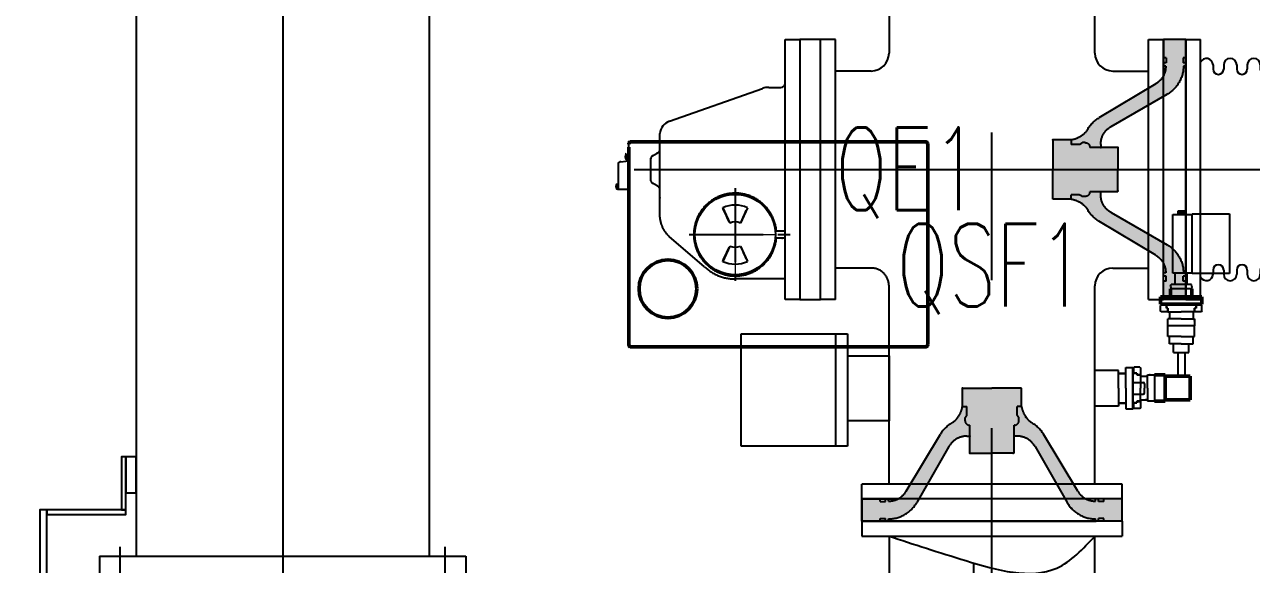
# Model space of a CAD drawing. Extents: x -61205 to 26665, y -81742 to 98141.
# Drawn here: x -39898 to -37822, y 12457 to 13370 of the extents above; entities that cross this region are included whole.
import ezdxf

# ---------------------------------------------------------------- set-up
doc = ezdxf.new("R2010")
doc.units = 0
doc.header["$LTSCALE"] = 1000
doc.header["$MEASUREMENT"] = 0
for name, pattern in [('AM_ISO02W050x2', [3.75, 3, -0.75]), ('F', [0.75, 0.5, -0.25]), ('G', [2, 1.25, -0.25, 0.25, -0.25])]:
    doc.linetypes.add(name, pattern=pattern)
doc.layers.get('0').update_dxf_attribs({"linetype": 'CONTINUOUS'})
doc.layers.get('DEFPOINTS').update_dxf_attribs({"linetype": 'CONTINUOUS'})
for name, color, linetype in [('01', 7, 'CONTINUOUS'), ('02', 1, 'CONTINUOUS'), ('04', 2, 'F'), ('05', 4, 'G'), ('11', 6, 'CONTINUOUS')]:
    doc.layers.add(name, color=color, linetype=linetype)
doc.layers.add('AM_0N', color=7, linetype='CONTINUOUS', lineweight=50)
doc.styles.add('intecad', font='geditxt.shx', dxfattribs={"width": 0.667, "bigfont": 'hzfs_1.shx'})

# ---------------------------------------------------------------- blocks, each defined once
blk = doc.blocks.new('共箱母线不带表')
blk.add_spline([(174.2, 445), (44.2, 403.4), (-109.6, 390.9), (-174.2, 445)], degree=3)
at = {"layer": '01'}
for p, q in [((-220, 508), (220, 508)), ((-220, 470), (-220, 508)), ((220, 508), (220, 470)), ((-220, 470), (-220, 445)), ((-220, 470), (-176.1, 470)), ((176.1, 470), (-176.1, 470)), ((24.5, 470), (-24.5, 470)), ((220, 470), (176.1, 470)), ((220, 470), (220, 445)), ((0, 445), (-220, 445)), ((-174.2, 332.3), (-174.2, 445)), ((220, 445), (0, 445)), ((174.2, 445), (174.2, 332.3)), ((31.3, 399.5), (32.5, -179.5)), ((-32.4, 146.2), (-31.5, 384.4)), ((445, 220), (470, 220)), ((445, 0), (445, 220)), ((470, 220), (505, 220)), ((470, 0), (470, 220)), ((505, 0), (505, 220)), ((-455, 180), (-455, -180)), ((-440, 180), (-455, 180)), ((-440, 180), (-415, 180)), ((-440, 180), (-440, -180)), ((-415, 180), (-415, -180)), ((367.6, 170), (445, 170)), ((440, 170), (445, 170)), ((-415, 135), (-381.8, 135)), ((-338.1, 64.9), (-343.9, 64.9)), ((-326.2, 66.9), (-324.8, 62.1)), ((-313.9, 66.9), (-315.2, 62.1)), ((-306.2, 66.9), (-304.8, 62.1)), ((-293.9, 66.9), (-295.2, 62.1)), ((-286.2, 66.9), (-285.3, 63.6)), ((286.4, 65.4), (285.6, 62)), ((294.2, 65.4), (295.5, 60.5)), ((306.4, 65.4), (305.1, 60.5)), ((314.2, 65.4), (315.5, 60.5)), ((326.4, 65.4), (325.1, 60.5)), ((338.4, 63.3), (344.2, 63.3)), ((-265, 59.9), (-280.4, 59.9)), ((265.3, 58.3), (280.7, 58.3)), ((-212, -39.6), (-212, 39.4)), ((-208.9, 26.5), (-208.9, -26.7)), ((-201.2, 20.9), (-208.9, 20.9)), ((-32.3, 20.8), (-32.5, -179.5)), ((197.5, 21.4), (205.2, 21.4)), ((207.3, 33.3), (207.3, -1.7)), ((207.3, 33.3), (212.3, 33.3)), ((212.3, -41.2), (212.3, 37.9)), ((445, -230), (445, 0)), ((470, -230), (470, 0)), ((198.2, -20.6), (205.2, -20.6)), ((207.3, -36.7), (207.3, -1.7)), ((505, -230), (505, 0)), ((-201.2, -21.1), (-208.9, -21.1)), ((207.3, -36.7), (212.3, -36.7)), ((-326.2, -67.1), (-324.8, -62.3)), ((-313.9, -67.1), (-315.2, -62.3)), ((-306.2, -67.1), (-304.8, -62.3)), ((-293.9, -67.1), (-295.2, -62.3)), ((-265, -60.1), (-280.4, -60.1)), ((265.3, -61.7), (280.7, -61.7)), ((-338.1, -65.1), (-343.9, -65.1)), ((-286.2, -67.1), (-285.3, -63.8)), ((286.4, -68.7), (285.6, -65.4)), ((294.2, -68.7), (295.5, -63.8)), ((306.4, -68.7), (305.1, -63.8)), ((314.2, -68.7), (315.5, -63.8)), ((326.4, -68.7), (325.1, -63.8)), ((338.4, -66.7), (344.2, -66.7)), ((-381.8, -135), (-415, -135)), ((-440, -180), (-455, -180)), ((-415, -180), (-440, -180)), ((445, -170), (367.6, -170)), ((445, -170), (440, -170)), ((-21, -204.3), (-21, -212)), ((21, -212), (21, -204.3)), ((39.6, -212), (-39.5, -212)), ((-21, -212), (-26.6, -212)), ((21, -212), (-21, -212)), ((26.7, -212), (21, -212)), ((470, -230), (445, -230)), ((470, -230), (505, -230)), ((-60, -265), (-60, -280.4)), ((60, -265), (60, -280.4)), ((-67, -286.1), (-63.7, -285.2)), ((67.1, -286.1), (63.7, -285.2)), ((-67, -293.9), (-62.1, -295.2)), ((-67, -306.1), (-62.1, -304.8)), ((67.1, -293.9), (62.2, -295.2)), ((67.1, -306.1), (62.2, -304.8)), ((-67, -313.9), (-62.1, -315.2)), ((-67, -326.1), (-62.1, -324.8)), ((67.1, -313.9), (62.2, -315.2)), ((67.1, -326.1), (62.2, -324.8)), ((-200, -352.2), (-200, -470)), ((-65, -338.1), (-65, -343.9)), ((65, -338.1), (65, -343.9)), ((200, -352.2), (200, -470)), ((-182.4, -450), (-182.4, -434.7)), ((-182.4, -434.7), (-140, -434.7)), ((-172.1, -417.2), (-172.1, -434.7)), ((-147.9, -417.2), (-172.1, -417.2)), ((-147.9, -434.7), (-147.9, -417.2)), ((-140, -434.7), (-140, -450)), ((137.6, -434.7), (180, -434.7)), ((137.6, -450), (137.6, -434.7)), ((172.1, -417.2), (147.9, -417.2)), ((147.9, -417.2), (147.9, -434.7)), ((172.1, -434.7), (172.1, -417.2)), ((180, -434.7), (180, -450)), ((200, -450), (-200, -450)), ((200, -470), (-200, -470)), ((-182.4, -486.1), (-182.4, -470)), ((-140, -470), (-140, -486.1)), ((137.6, -486.1), (137.6, -470)), ((180, -470), (180, -486.1)), ((-140, -486.1), (-182.4, -486.1)), ((-172.1, -486.1), (-172.1, -523.7)), ((-147.9, -486.1), (-147.9, -523.7)), ((180, -486.1), (137.6, -486.1)), ((147.9, -486.1), (147.9, -523.7)), ((172.1, -486.1), (172.1, -523.7)), ((-182.4, -523.7), (-182.4, -540)), ((-140, -523.7), (-182.4, -523.7)), ((-140, -540), (-140, -523.7)), ((180, -523.7), (137.6, -523.7)), ((137.6, -523.7), (137.6, -540)), ((180, -540), (180, -523.7)), ((225, -540), (-225, -540)), ((-225, -540), (-225, -570)), ((225, -540), (225, -570)), ((225, -570), (-225, -570))]:
    blk.add_line(p, q, dxfattribs=at)
for centre, radius, start, end in [((0, 0), 405, 115.4754, 64.5246), ((-204.2, 332.3), 30, 301.5734, 0), ((204.2, 332.3), 30, 180, 238.4266), ((0, 0), 360, 121.5734, 58.4266), ((-169.2, 169), 201.7, 267.9401, 357.787), ((-159.3, 158.1), 126.8, 262.2226, 358.8398), ((150.5, 148.9), 118.1, 179.4478, 280.8468), ((-338.1, 69.9), 5, 270, 333.6122), ((-330, 65.9), 4, 15, 153.6122), ((-310, 65.9), 4, 15, 165), ((-290, 65.9), 4, 15, 165), ((-280.4, 64.9), 5, 195, 270), ((290.3, 64.3), 4, 15, 165), ((310.3, 64.3), 4, 15, 165), ((330.3, 64.3), 4, 26.3878, 165), ((338.4, 68.3), 5, 206.3878, 270), ((-320, 63.4), 5, 195, 345), ((-300, 63.4), 5, 195, 345), ((-265, -90.1), 150, 73.6514, 90), ((-227, 39.4), 15, 0, 73.6514), ((227.3, 37.9), 15, 106.3486, 180), ((265.3, -91.7), 150, 90, 106.3486), ((280.7, 63.3), 5, 270, 345), ((300.3, 61.8), 5, 195, 345), ((320.3, 61.8), 5, 195, 345), ((-176.4, -0.1), 32.5, 0, 180), ((172.7, 0.4), 32.5, 0, 180), ((164.8, 164.8), 197.1, 227.8222, 272.3035), ((172.7, 0.4), 32.5, 180, 0), ((-176.4, -0.1), 32.5, 180, 0), ((-227, -39.6), 15, 286.3486, 0), ((227.3, -41.2), 15, 180, 253.6514), ((-320, -63.6), 5, 15, 165), ((-300, -63.6), 5, 15, 165), ((-280.4, -65.1), 5, 90, 165), ((-265, 89.9), 150, 270, 286.3486), ((265.3, 88.3), 150, 253.6514, 270), ((280.7, -66.7), 5, 15, 90), ((300.3, -65.1), 5, 15, 165), ((320.3, -65.1), 5, 15, 165), ((-338.1, -70.1), 5, 26.3878, 90), ((-330, -66.1), 4, 206.3878, 345), ((-310, -66.1), 4, 195, 345), ((-290, -66.1), 4, 195, 345), ((290.3, -67.7), 4, 195, 345), ((310.3, -67.7), 4, 195, 345), ((330.3, -67.7), 4, 195, 333.6122), ((338.4, -71.7), 5, 90, 153.6122), ((0, -179.5), 32.5, 0, 180), ((0, -179.5), 32.5, 180, 0), ((90, -265), 150, 163.6514, 180), ((-39.5, -227), 15, 90, 163.6514), ((39.6, -227), 15, 16.3486, 90), ((-90, -265), 150, 0, 16.3486), ((-66, -290), 4, 105, 255), ((-65, -280.4), 5, 285, 0), ((65, -280.4), 5, 180, 255), ((66, -290), 4, 285, 75), ((-66, -310), 4, 105, 255), ((-63.4, -300), 5, 285, 75), ((63.5, -300), 5, 105, 255), ((66, -310), 4, 285, 75), ((-66, -330), 4, 105, 243.6122), ((-63.4, -320), 5, 285, 75), ((63.5, -320), 5, 105, 255), ((66, -330), 4, 296.3878, 75), ((-70, -338.1), 5, 0, 63.6122), ((70, -338.1), 5, 116.3878, 180)]:
    blk.add_arc(centre, radius, start, end, dxfattribs=at)
blk.add_point((205.2, 21.4), dxfattribs=at)
at = {"layer": '05', "ltscale": 100}
for p, q in [((-176.4, 44), (-176.4, -44.2)), ((172.7, 44.2), (172.7, -43.3)), ((216.5, 0.4), (128.9, 0.4)), ((128.9, 0.4), (216.5, 0.4)), ((-220.5, -0.1), (-132.4, -0.1)), ((-44.9, -179.5), (45, -179.5)), ((-160, -411.7), (-160, -551.4)), ((160, -411.7), (160, -551.4))]:
    blk.add_line(p, q, dxfattribs=at)
blk = doc.blocks.new('户内死盆')
at = {"layer": '04'}
blk.add_hatch(color=256, dxfattribs=at).paths.add_polyline_path([(167.4, -153.8, 0.134383), (147.3, -132.8), (51, -75, -0.26336), (34, -45), (38, -45), (38, -39.6), (33.2, -39.6), (33.2, -31), (38, -31), (38, 0), (0, 0), (0, -31), (4.8, -31), (4.8, -39.6), (0, -39.6), (0, -45), (4, -45, 0.268565), (31.6, -92.7), (126.4, -147.1, -0.268565), (144, -177.5), (144, -182.5), (162.6, -182.5), (162.6, -182.5), (162.6, -182.5), (115, -182.5), (115, -220), (115, -257.5), (144.2, -257.5), (144, -257.7), (144, -262.5, -0.268565), (126.4, -292.9), (31.6, -347.3, 0.268565), (4, -395), (0, -395), (0, -399.7), (0.7, -400.4), (4.8, -400.4), (4.8, -409), (0, -409), (0, -440), (38, -440), (38, -409), (33.2, -409), (33.2, -400.4), (38, -400.4), (38, -395), (34, -395, -0.26336), (51, -365), (147.3, -307.2, 0.134383), (167.4, -286.2, -0.202595), (194, -270), (194, -270), (225, -270), (225, -220), (225, -170.5), (224.5, -170), (194, -170), (194, -171.3), (192.4, -169.7, -0.191905)])
for p, q in [((0, -440), (0, 0)), ((0, 0), (38, 0)), ((38, 0), (38, -31)), ((0, -31), (4.8, -31)), ((0, -39.6), (4.8, -39.6)), ((0, -39.6), (0, -45)), ((4.8, -31), (4.8, -39.6)), ((33.2, -31), (33.2, -39.6)), ((33.2, -31), (38, -31)), ((33.2, -39.6), (38, -39.6)), ((38, -31), (38, -61.2)), ((38, -39.6), (38, -45)), ((0, -45), (4, -45)), ((34, -45), (38, -45)), ((51, -75), (147.3, -132.8)), ((126.4, -147.1), (31.6, -92.7)), ((115, -182.5), (162.6, -182.5)), ((115, -182.5), (115, -220)), ((144, -177.5), (144, -182.5)), ((162.6, -182), (162.6, -182.5)), ((162.6, -182.5), (162.6, -182.5)), ((170.1, -174.5), (174.8, -174.5)), ((179.7, -177.5), (194, -177.5)), ((194, -171.3), (192.4, -169.7)), ((194, -170), (225, -170)), ((194, -170), (194, -177.5)), ((225, -170.5), (224.5, -170)), ((225, -170), (225, -220)), ((115, -257.5), (115, -220)), ((225, -270), (225, -220)), ((115, -257.5), (162.6, -257.5)), ((144, -257.7), (144.2, -257.5)), ((144, -262.5), (144, -257.5)), ((162.6, -258), (162.6, -257.5)), ((170.1, -265.5), (174.8, -265.5)), ((179.7, -262.5), (194, -262.5)), ((194, -270), (194, -262.5)), ((194, -270), (225, -270)), ((126.4, -292.9), (31.6, -347.3)), ((51, -365), (147.3, -307.2)), ((38, -440), (38, -381.6)), ((0, -395), (4, -395)), ((0, -400.4), (0, -395)), ((0.7, -400.4), (0, -399.7)), ((0, -400.4), (4.8, -400.4)), ((0, -409), (4.8, -409)), ((4.8, -409), (4.8, -400.4)), ((33.2, -409), (33.2, -400.4)), ((33.2, -400.4), (38, -400.4)), ((33.2, -409), (38, -409)), ((34, -395), (38, -395)), ((38, -400.4), (38, -395)), ((0, -440), (38, -440))]:
    blk.add_line(p, q, dxfattribs=at)
for centre, radius, start, end in [((59, -45), 55, 180, 240.1317), ((69, -45), 35, 180, 239.0175), ((119, -180), 55, 28.4026, 59.0175), ((109, -177.5), 35, 0, 60.1317), ((199.8, -130.4), 40, 215.8477, 261.6591), ((170.1, -182), 7.5, 90, 180), ((174.8, -177.3), 2.8, 27.664, 90), ((179.7, -174.7), 2.8, 207.664, 270), ((109, -262.5), 35, 299.8683, 0), ((170.1, -258), 7.5, 180, 270), ((174.8, -262.7), 2.8, 270, 332.336), ((179.7, -265.3), 2.8, 90, 152.336), ((119, -260), 55, 300.9825, 331.5974), ((199.8, -309.6), 40, 98.3409, 144.1523), ((59, -395), 55, 119.8683, 180), ((69, -395), 35, 120.9825, 180)]:
    blk.add_arc(centre, radius, start, end, dxfattribs=at)
for p in [(0, -45), (0, -45), (115, -182.5), (144, -182.5), (194, -170)]:
    blk.add_point(p, dxfattribs=at)
at = {"layer": '04', "color": 0, "linetype": 'ByBlock'}
for p in [(225, -170), (225, -170), (115, -256), (176.1, -277.3), (22.4, -353.9), (0, -395)]:
    blk.add_point(p, dxfattribs=at)
blk = doc.blocks.new('接头845601209002')
at = {"layer": '01'}
blk.add_line((0, 22.5), (0, -22.5), dxfattribs=at)
at = {"layer": '01', "lineweight": 50, "ltscale": 0.5}
for p, q in [((0, 22.5), (18, 22.5)), ((18, 22.5), (18, -22.5)), ((60, 20), (18, 20)), ((60, -20), (60, 20)), ((60, -20), (18, -20)), ((0, -22.5), (18, -22.5))]:
    blk.add_line(p, q, dxfattribs=at)
blk = doc.blocks.new('845600910002接头')
at = {"layer": '01'}
for p, q in [((-22.5, 27), (-22.5, 45)), ((22.5, 45), (-22.5, 45)), ((22.5, 27), (22.5, 45)), ((0, 27), (-22.5, 27)), ((-20, 15), (-20, 27)), ((0, 27), (22.5, 27)), ((20, 15), (20, 27)), ((0, 15), (-20, 15)), ((-13, 0), (-13, 15)), ((-13, 0), (13, 0)), ((0, 15), (20, 15)), ((13, 0), (13, 15))]:
    blk.add_line(p, q, dxfattribs=at)
blk = doc.blocks.new('母线上方隔离开关气路')
at = {"color": 0, "linetype": 'ByBlock'}
for p in [(81, 142), (131, 142), (128.5, 113.4), (24, 25), (52.6, 22.5), (46.1, -20), (46.4, -20), (24, -25)]:
    blk.add_point(p, dxfattribs=at)
at = {"layer": '01'}
for p, q in [((91.5, 194.5), (91.5, 293.5)), ((91.5, 293.5), (124.5, 293.5)), ((100.6, 299.5), (111.4, 299.5)), ((100.6, 293.5), (100.6, 299.5)), ((103.3, 299.5), (103.3, 293.5)), ((106, 299.5), (106, 293.5)), ((108.7, 299.5), (108.7, 293.5)), ((111.4, 299.5), (111.4, 293.5)), ((124.5, 193.5), (124.5, 294.5)), ((124.5, 294.5), (187.5, 294.5)), ((187.5, 294.5), (187.5, 193.5)), ((124.5, 194.5), (91.5, 194.5)), ((96, 175), (96, 194.5)), ((116, 175), (116, 194.5)), ((187.5, 193.5), (124.5, 193.5)), ((88, 171.5), (88.9, 175)), ((88, 171.5), (88.9, 168)), ((124, 168), (88, 168)), ((123.1, 175), (88.9, 175)), ((124, 171.5), (123.1, 175)), ((124, 171.5), (123.1, 168)), ((72.1, 140.8), (71.1, 139.8)), ((71.1, 129.8), (71.1, 139.8)), ((72.1, 128.8), (71.1, 129.8)), ((81, 140.8), (72.1, 140.8)), ((83.5, 128.8), (72.1, 128.8)), ((80.8, 140.8), (80.8, 135)), ((83.5, 135), (80.8, 135)), ((81, 142), (131, 142)), ((81, 135), (81, 142)), ((83.2, 135), (83.2, 128.8)), ((83.5, 128.8), (83.5, 135)), ((83.5, 129), (106, 129)), ((86, 129), (86, 117)), ((128.5, 129), (106, 129)), ((126, 129), (126, 117)), ((131.1, 135), (128.5, 135)), ((128.5, 135), (128.5, 129)), ((128.6, 128.8), (128.6, 135)), ((140.1, 128.8), (128.6, 128.8)), ((131, 142), (131, 135)), ((131.1, 135), (131.1, 140.8)), ((140.1, 140.8), (131.1, 140.8)), ((141.1, 139.8), (140.1, 140.8)), ((141.1, 129.8), (140.1, 128.8)), ((141.1, 129.8), (141.1, 139.8)), ((106, 117), (83.5, 117)), ((83.5, 112.4), (83.5, 117)), ((83.5, 105), (83.5, 117)), ((128.5, 105), (83.5, 105)), ((106, 117), (128.5, 117)), ((128.5, 117), (128.5, 105)), ((100, 60), (100, 20)), ((112, 60), (112, 20)), ((0, 0), (0, 25)), ((0, 25), (12, 25)), ((12, 0), (12, 35)), ((12, 35), (24, 35)), ((24, 35), (24, 0)), ((24, 25), (31, 25)), ((24, -25), (24, 25)), ((26.2, 35.1), (25.2, 34.1)), ((25.2, 34.1), (25.2, 25.1)), ((31, 25.1), (25.2, 25.1)), ((36.2, 35.1), (26.2, 35.1)), ((31, 25.1), (31, 22.5)), ((37.2, 22.6), (31, 22.6)), ((31, 22.5), (37, 22.5)), ((36.2, 35.1), (37.2, 34.1)), ((37, 22.5), (37, 0)), ((37.2, 34.1), (37.2, 22.6)), ((49, 0), (49, 22.5)), ((49, 22.5), (61, 22.5)), ((61, 22.5), (61, -22.5)), ((0, 0), (0, -25)), ((37, 20), (49, 20)), ((37, -22.5), (37, 0)), ((49, 0), (49, -22.5)), ((12, 0), (12, -35)), ((24, 0), (24, -35)), ((37, -20), (49, -20)), ((0, -25), (12, -25)), ((12, -35), (24, -35)), ((31, -25), (24, -25)), ((25.2, -25), (25.2, -33.9)), ((25.2, -25.2), (31, -25.2)), ((25.2, -33.9), (26.2, -34.9)), ((36.2, -34.9), (26.2, -34.9)), ((31, -22.5), (31, -25.2)), ((37.2, -22.5), (31, -22.5)), ((31, -22.8), (37.2, -22.8)), ((37.2, -33.9), (36.2, -34.9)), ((37.2, -22.5), (37.2, -33.9)), ((53.6, -22.5), (49, -22.5)), ((61, -22.5), (49, -22.5))]:
    blk.add_line(p, q, dxfattribs=at)
at = {"layer": '01', "lineweight": 50, "ltscale": 0.5}
for p, q in [((88, 168), (88, 154)), ((124, 168), (124, 154)), ((106, 154), (71, 154)), ((71, 154), (71, 142)), ((106, 154), (141, 154)), ((141, 154), (141, 142)), ((106, 142), (71, 142)), ((106, 142), (141, 142))]:
    blk.add_line(p, q, dxfattribs=at)
at = {"layer": '02'}
for name, p in [('845600910002接头', (106, 60)), ('接头845601209002', (61, 0))]:
    blk.add_blockref(name, p, dxfattribs=at)
blk = doc.blocks.new('户内波纹管230')
at = {"layer": '01'}
for p, q in [((0, 0), (0, -440)), ((0, 0), (25, 0)), ((25, -440), (25, 0)), ((205, -440), (205, 0)), ((205, 0), (230, 0)), ((230, 0), (230, -440)), ((25, -38.4), (25, -36.7)), ((205, -38.4), (205, -36.7)), ((46, -43), (46, -50)), ((64, -43), (64, -50)), ((86, -43), (86, -50)), ((104, -43), (104, -50)), ((126, -43), (126, -50)), ((144, -43), (144, -50)), ((166, -43), (166, -50)), ((184, -43), (184, -50)), ((46, -390), (46, -397)), ((64, -390), (64, -397)), ((86, -390), (86, -397)), ((104, -390), (104, -397)), ((126, -390), (126, -397)), ((144, -390), (144, -397)), ((166, -390), (166, -397)), ((184, -390), (184, -397)), ((0, -440), (25, -440)), ((205, -440), (230, -440))]:
    blk.add_line(p, q, dxfattribs=at)
for centre, radius, start, end in [((35, -43), 11, 0, 155.38), ((75, -43), 11, 0, 180), ((115, -43), 11, 0, 180), ((155, -43), 11, 0, 180), ((195, -43), 11, 24.62, 180), ((55, -50), 9, 180, 0), ((95, -50), 9, 180, 0), ((135, -50), 9, 180, 0), ((175, -50), 9, 180, 0), ((55, -390), 9, 0, 180), ((95, -390), 9, 0, 180), ((135, -390), 9, 0, 180), ((175, -390), 9, 0, 180), ((35, -397), 11, 204.62, 0), ((75, -397), 11, 180, 0), ((115, -397), 11, 180, 0), ((155, -397), 11, 180, 0), ((195, -397), 11, 180, 335.38)]:
    blk.add_arc(centre, radius, start, end, dxfattribs=at)
blk = doc.blocks.new('户内双母低位隔离接地开关')
at = {"color": 0, "linetype": 'Continuous', "lineweight": 0}
for q in [(-1537, 1525), (-1534.5, 1527.5), (-1534.5, 1522.5), (-1532, 1525)]:
    blk.add_line((-1534.5, 1525), q, dxfattribs=at)
at = {"layer": '01'}
for p, q in [((-1274.2, 1901.5), (-1274.2, 1831.7)), ((-925.8, 1831.7), (-925.8, 1901.5)), ((-1450, 1781), (-1450, 1855)), ((-1450, 1855), (-1425, 1855)), ((-1450, 1682), (-1450, 1855)), ((-1390, 1855), (-1425, 1855)), ((-1425, 1855), (-1425, 1682)), ((-1365, 1855), (-1390, 1855)), ((-1390, 1682), (-1390, 1855)), ((-1365, 1682), (-1365, 1855)), ((-835, 1855), (-810, 1855)), ((-835, 1415), (-835, 1855)), ((-810, 1415), (-810, 1855)), ((-1304.2, 1801.7), (-1365, 1801.7)), ((-895.8, 1801.7), (-835, 1801.7)), ((-1645.5, 1716.7), (-1488, 1772.2)), ((-1477.7, 1774), (-1457, 1774)), ((-1662, 1682), (-1662, 1696)), ((-1716.5, 1661), (-1717.3, 1661)), ((-1717.3, 1661), (-1717.3, 1652)), ((-1716.5, 1661.5), (-1714.5, 1661.5)), ((-1716.5, 1661.5), (-1716.5, 1652)), ((-1716.5, 1658.5), (-1716.5, 1661)), ((-1714.5, 1339), (-1714.5, 1678)), ((-1732.5, 1643.3), (-1732.5, 1608.5)), ((-1727.9, 1648.3), (-1719.2, 1649.1)), ((-1719, 1660.5), (-1717.3, 1660.5)), ((-1719, 1652.5), (-1717.3, 1652.5)), ((-1717.3, 1658.3), (-1717.3, 1660.5)), ((-1717.3, 1658.3), (-1717.3, 1660.5)), ((-1717.3, 1652.5), (-1717.3, 1654.6)), ((-1717.3, 1652.5), (-1717.3, 1654.6)), ((-1717.3, 1652), (-1716.5, 1652)), ((-1716.5, 1652), (-1716.5, 1654.5)), ((-1735, 1610.5), (-1733.3, 1610.5)), ((-1735, 1602.5), (-1733.3, 1602.5)), ((-1733.3, 1611), (-1733.3, 1602)), ((-1732.5, 1611), (-1733.3, 1611)), ((-1733.3, 1608.3), (-1732.6, 1608.5)), ((-1733.3, 1604.6), (-1733.3, 1608.3)), ((-1732.6, 1608), (-1733.3, 1608.3)), ((-1732.6, 1604.9), (-1733.3, 1604.6)), ((-1733.3, 1604.6), (-1732.6, 1604.5)), ((-1733.3, 1602), (-1732.5, 1602)), ((-1732.6, 1608.5), (-1732.6, 1604.5)), ((-1732.5, 1608.5), (-1732.5, 1611)), ((-1732.5, 1604.5), (-1732.5, 1601.5)), ((-1732.5, 1602), (-1732.5, 1604.5)), ((-1714.5, 1601.5), (-1732.5, 1601.5)), ((-1555.6, 1570.3), (-1543.6, 1544.5)), ((-1513.4, 1570.3), (-1525.4, 1544.5)), ((-1543.6, 1505.5), (-1555.6, 1479.7)), ((-1525.4, 1505.5), (-1513.4, 1479.7)), ((-895.8, 1468.3), (-835, 1468.3)), ((-925.8, 1103), (-925.8, 1438.3)), ((-835, 1415), (-810, 1415)), ((-1524.2, 1167.2, 0), (-1524.2, 1335, 0)), ((-1364.2, 1167.2, 0), (-1364.2, 1335, 0)), ((-1344.2, 1335, 0), (-1344.2, 1167.2, 0)), ((-1274.2, 1103), (-1274.2, 1335)), ((-1344.2, 1320), (-1274.2, 1320)), ((-1274.2, 1320), (-1274.2, 1210)), ((-885.8, 1295), (-925.8, 1295)), ((-925.8, 1235), (-925.8, 1295)), ((-885.8, 1265.4), (-885.8, 1295)), ((-885.8, 1290), (-873.8, 1290)), ((-873.8, 1265), (-873.8, 1300)), ((-873.8, 1300), (-861.8, 1300)), ((-861.8, 1265), (-861.8, 1300)), ((-861.8, 1275), (-844.3, 1275)), ((-841.8, 1272.5), (-841.8, 1265)), ((-885.8, 1265.4), (-885.8, 1235)), ((-873.8, 1265), (-873.8, 1230)), ((-861.8, 1230), (-861.8, 1265)), ((-861.8, 1255), (-844.3, 1255)), ((-841.8, 1257.5), (-841.8, 1265)), ((-885.8, 1235), (-925.8, 1235)), ((-885.8, 1240), (-873.8, 1240)), ((-873.8, 1230), (-861.8, 1230)), ((-1274.2, 1210), (-1344.2, 1210)), ((-1364.2, 1167.2, 0), (-1524.2, 1167.2, 0)), ((-1344.2, 1167.2, 0), (-1364.2, 1167.2, 0)), ((-1320, 1078), (-1320, 1103)), ((-880, 1103), (-1320, 1103)), ((-880, 1078), (-880, 1103)), ((-880, 1078), (-1320, 1078))]:
    blk.add_line(p, q, dxfattribs=at)
at = {"layer": '01', "lineweight": 50}
for p, q in [((-1710.5, 1682), (-1675.5, 1682)), ((-1675.5, 1682), (-1247.5, 1682)), ((-1247.5, 1682), (-1212.5, 1682)), ((-1714.5, 1339), (-1714.5, 1673)), ((-1208.5, 1678), (-1208.5, 1339)), ((-1208.5, 1673), (-1208.5, 1339)), ((-1676.5, 1335), (-1710.5, 1335)), ((-1675.5, 1335), (-1710.5, 1335)), ((-1247.5, 1335), (-1675.5, 1335)), ((-1212.5, 1335), (-1247.5, 1335))]:
    blk.add_line(p, q, dxfattribs=at)
at = {"layer": '01', "flags": 128}
for points in [[(-1544.6, 1546.7), (-1546.3, 1550.2), (-1547.9, 1553.6), (-1549.4, 1556.9), (-1550.8, 1560), (-1552.1, 1562.8), (-1553.4, 1565.6), (-1554.6, 1568), (-1555.6, 1570.3)], [(-1524.4, 1546.7), (-1522.7, 1550.2), (-1521.1, 1553.6), (-1519.6, 1556.9), (-1518.2, 1560), (-1516.9, 1562.8), (-1515.6, 1565.6), (-1514.4, 1568), (-1513.4, 1570.3)], [(-1555.6, 1479.7), (-1554.6, 1482), (-1553.4, 1484.4), (-1552.1, 1487.2), (-1550.8, 1490), (-1549.4, 1493.1), (-1547.9, 1496.4), (-1546.3, 1499.8), (-1544.6, 1503.3)], [(-1513.4, 1479.7), (-1514.4, 1482), (-1515.6, 1484.4), (-1516.9, 1487.2), (-1518.2, 1490), (-1519.6, 1493.1), (-1521.1, 1496.4), (-1522.7, 1499.8), (-1524.4, 1503.3)]]:
    blk.add_lwpolyline(points, dxfattribs=at)
at = {"layer": '01'}
blk.add_circle((-1534.5, 1525), 68, dxfattribs=at)
at = {"layer": '01', "lineweight": 50}
blk.add_circle((-1648.2, 1433.3), 48.9, dxfattribs=at)
at = {"layer": '01'}
for centre, radius, start, end in [((-1304.2, 1831.7), 30, 270, 0), ((-895.8, 1831.7), 30, 180, 270), ((-1477.7, 1744), 30, 90, 110), ((-1457, 1781), 7, 270, 0), ((-1638.1, 1693.9), 23.9, 107.9422, 174.9516), ((-1727.5, 1643.3), 5, 95, 180), ((-1713.9, 1656.5), 6.5, 142.456, 217.544), ((-1719.5, 1652), 3, 275, 0), ((-1719, 1652.6), 0.1, 217.544, 269.999), ((-1729.9, 1606.5), 6.5, 142.456, 217.544), ((-1735, 1610.4), 0.1, 90.001, 142.456), ((-1735, 1602.6), 0.1, 217.544, 269.999), ((-1534.5, 1525), 50, 65, 115), ((-1534.5, 1525), 21.5, 65, 115), ((-1534.5, 1525), 21.5, 245, 295), ((-1534.5, 1525), 50, 245, 295), ((-895.8, 1438.3), 30, 90, 180), ((-844.3, 1272.5), 2.5, 0, 90), ((-844.3, 1257.5), 2.5, 270, 0)]:
    blk.add_arc(centre, radius, start, end, dxfattribs=at)
at = {"layer": '01', "lineweight": 50}
for centre, start, end in [((-1710.5, 1678), 90, 180), ((-1212.5, 1678), 0, 90), ((-1710.5, 1339), 180, 270), ((-1710.5, 1339), 180, 270), ((-1212.5, 1339), 270, 0)]:
    blk.add_arc(centre, 4, start, end, dxfattribs=at)
at = {"layer": '04'}
for p, q in [((-1662, 1635), (-1662, 1682)), ((-1450, 1415), (-1450, 1682)), ((-1425, 1682), (-1425, 1415)), ((-1390, 1415), (-1390, 1682)), ((-1365, 1415), (-1365, 1682)), ((-1674.5, 1658.2), (-1666.5, 1662.8)), ((-1677, 1616.1), (-1677, 1653.9)), ((-1662, 1554.4), (-1662, 1635)), ((-1666.5, 1607.2), (-1674.5, 1611.8)), ((-1586.4, 1470.4), (-1645.9, 1521.7)), ((-1450, 1531), (-1464.8, 1531)), ((-1450, 1519), (-1464.8, 1519)), ((-1304.2, 1468.3), (-1365, 1468.3)), ((-1450, 1450), (-1535, 1450)), ((-1274.2, 1335), (-1274.2, 1438.3)), ((-1425, 1415), (-1450, 1415)), ((-1425, 1415), (-1390, 1415)), ((-1365, 1415), (-1390, 1415)), ((-1524.2, 1357.2, 0), (-1364.2, 1357.2, 0)), ((-1524.2, 1335, 0), (-1524.2, 1357.2, 0)), ((-1364.2, 1357.2, 0), (-1344.2, 1357.2, 0)), ((-1364.2, 1335, 0), (-1364.2, 1357.2, 0)), ((-1344.2, 1357.2, 0), (-1344.2, 1335, 0))]:
    blk.add_line(p, q, dxfattribs=at)
at = {"layer": '04', "linetype": 'AM_ISO02W050x2'}
for p, q in [((-1720.4, 1657), (-1718.5, 1657)), ((-1720.4, 1655.9), (-1718.5, 1655.9)), ((-1720, 1658.7), (-1718, 1656.5)), ((-1720, 1654.3), (-1718, 1656.5)), ((-1718.5, 1657), (-1718.5, 1655.9)), ((-1736.4, 1607), (-1734.5, 1607)), ((-1736.4, 1605.9), (-1734.5, 1605.9)), ((-1736, 1608.7), (-1734, 1606.5)), ((-1736, 1604.3), (-1734, 1606.5)), ((-1734.5, 1607), (-1734.5, 1605.9))]:
    blk.add_line(p, q, dxfattribs=at)
at = {"layer": '04'}
for centre, radius, start, end in [((-1669.1, 1670), 7.61, 289.6815, 338.1143), ((-1672, 1653.9), 5, 120, 180), ((-1672, 1616.1), 5, 180, 240), ((-1669.1, 1600), 7.61, 21.8857, 70.3185), ((-1534.5, 1525), 70, 4.9171, 355.0829), ((-1615, 1557.2), 47.1, 183.4043, 229.072), ((-1535, 1525), 75, 226.7125, 270), ((-1304.2, 1438.3), 30, 0, 90)]:
    blk.add_arc(centre, radius, start, end, dxfattribs=at)
for p in [(-1666.5, 1662.8), (-1677, 1653.9), (-1674.5, 1658.2), (-1662, 1587.3), (-1534.5, 1525), (-1455, 1519)]:
    blk.add_point(p, dxfattribs=at)
at = {"layer": '05', "ltscale": 0.1}
for p, q in [((-1534.5, 1603.3), (-1534.5, 1446.7)), ((-1612.2, 1525), (-1441.7, 1525))]:
    blk.add_line(p, q, dxfattribs=at)
at = {"layer": '05', "linetype": 'Continuous', "lineweight": 0}
for p, q in [((-1534.5, 1530), (-1534.5, 1593)), ((-1539.5, 1525), (-1602.5, 1525)), ((-1534.5, 1520), (-1534.5, 1457)), ((-1529.5, 1525), (-1466.5, 1525))]:
    blk.add_line(p, q, dxfattribs=at)
at = {"layer": 'AM_0N'}
for p, q in [((-1733.3, 1608.3), (-1733.3, 1610.5)), ((-1733.3, 1608.3), (-1733.3, 1610.5)), ((-1733.3, 1602.5), (-1733.3, 1604.6)), ((-1733.3, 1602.5), (-1733.3, 1604.6))]:
    blk.add_line(p, q, dxfattribs=at)
blk.add_arc((-1719, 1660.4), 0.1, 90.001, 142.456, dxfattribs=at)
at = {"layer": 'DEFPOINTS', "color": 7, "linetype": 'ByBlock'}
for p in [(-1450, 1855), (-1474.1, 1774), (-1474.1, 1774), (-1457, 1774), (-1451.1, 1777.3), (-1450, 1635), (-1534.5, 1600.6)]:
    blk.add_point(p, dxfattribs=at)
at = {"layer": 'DEFPOINTS', "color": 0, "linetype": 'ByBlock'}
blk.add_point((-1645.5, 1716.7), dxfattribs=at)
blk.add_blockref('户内波纹管230', (-772, 1855))
at = {"layer": '02', "xscale": -1}
for name, p in [('户内死盆', (-772, 1855)), ('共箱母线不带表', (-1100, 570))]:
    blk.add_blockref(name, p, dxfattribs=at)
at = {"layer": '02'}
blk.add_blockref('母线上方隔离开关气路', (-885.8, 1265.4), dxfattribs=at)
at = {"layer": '02', "rotation": 90}
blk.add_blockref('户内死盆', (-1320, 1040), dxfattribs=at)
blk = doc.blocks.new('12345')
at = {"layer": '01'}
for points in [[(384967.1, -203128.2), (384959.5, -203128.2), (384959.5, -203217.9), (384967.1, -203217.9)], [(384984.2, -203128.2), (384967.1, -203128.2), (384967.1, -203189), (384984.2, -203189)], [(384832.9, -203217.9), (384821.5, -203217.9), (384821.5, -204465.1), (384832.9, -204465.1)], [(384967.1, -203217.9), (384832.9, -203217.9), (384832.9, -203225.5), (384967.1, -203225.5)], [(384832.9, -204465.1), (384700.8, -204465.1), (384700.8, -204473), (384832.9, -204473)]]:
    blk.add_lwpolyline(points, close=True, dxfattribs=at)
blk = doc.blocks.new('户内间隔外电缆终端带密度表')
at = {"layer": '01'}
for p, q in [((122, -190), (122, -1474)), ((618, -190), (618, -1474)), ((126, -1474), (60, -1474)), ((60, -1474), (60, -1515)), ((614, -1474), (126, -1474)), ((680, -1474), (614, -1474)), ((680, -1474), (680, -1515))]:
    blk.add_line(p, q, dxfattribs=at)
at = {"layer": '05', "ltscale": 500}
blk.add_line((370, 498.8), (370, -2503.4), dxfattribs=at)
at = {"layer": '05'}
for p, q in [((95, -1658.4), (95, -1458.3)), ((645, -1658.4), (645, -1458.3))]:
    blk.add_line(p, q, dxfattribs=at)
at = {"layer": '01', "extrusion": (0, 0, -1), "zscale": -1}
blk.add_blockref('12345', (-385602.2, 201822), dxfattribs=at)

msp = doc.modelspace()

# ---------------------------------------------------------------- linework, layer by layer
at = {"layer": '05'}
for p, q in [((-38261.255, 11437.738), (-38261.255, 13733.743)), ((-38866.492, 13125.121), (-34511.75, 13125.121))]:
    msp.add_line(p, q, dxfattribs=at)

# ---------------------------------------------------------------- block references
at = {"layer": '01'}
msp.add_blockref('户内双母低位隔离接地开关', (-37161.255, 11490.121), dxfattribs=at)
at = {"layer": '05', "xscale": -1}
msp.add_blockref('户内间隔外电缆终端带密度表', (-39091.255, 13945.121), dxfattribs=at)

# ---------------------------------------------------------------- texts
at = {"layer": '11', "style": 'intecad', "width": 0.667}
for s, p in [('QE1', (-38526.255, 13056.409)), ('QSF1', (-38422.429, 12893.528))]:
    msp.add_text(s, height=140, dxfattribs=at).set_placement(p)

doc.saveas('drawing.dxf')
